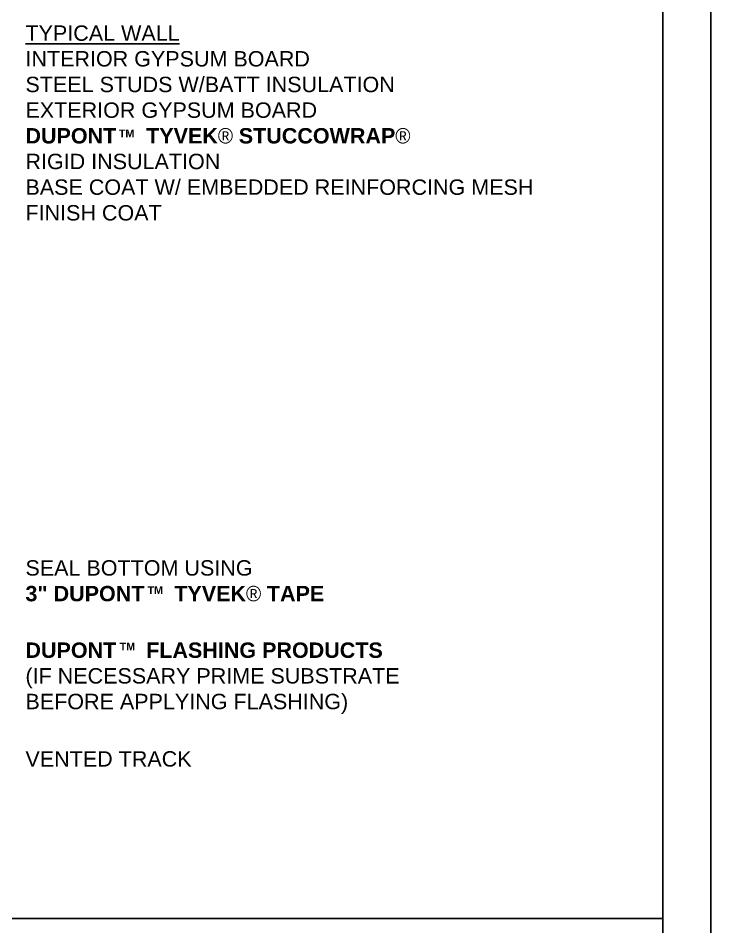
# Model space of a CAD drawing. Extents: x -129 to 6, y -4 to 100.
# Drawn here: x -15.38 to 6.21, y 31.93 to 60.26 of the extents above; entities that cross this region are included whole.
import ezdxf

# ---------------------------------------------------------------- set-up
doc = ezdxf.new("R2010")
doc.units = 0
doc.header["$LTSCALE"] = 1.5
doc.header["$MEASUREMENT"] = 0
doc.layers.get('DEFPOINTS').update_dxf_attribs({"linetype": 'CONTINUOUS'})
for name, color, linetype in [('TEXT', 7, 'CONTINUOUS'), ('TITLE', 7, 'CONTINUOUS'), ('W', 7, 'CONTINUOUS')]:
    doc.layers.add(name, color=color, linetype=linetype)
doc.styles.add('DETAILS', font='sanss___.ttf', dxfattribs={"height": 1})

msp = doc.modelspace()

# ---------------------------------------------------------------- linework, layer by layer
at = {"layer": 'DEFPOINTS'}
msp.add_line((6.209, 62.19), (6.209, -3.81), dxfattribs=at)
at = {"layer": 'TITLE', "linetype": 'CONTINUOUS'}
msp.add_line((4.709, 32.19), (-43.291, 32.19), dxfattribs=at)
at = {"layer": 'W'}
msp.add_lwpolyline([(-43.291, 60.69), (4.709, 60.69), (4.709, -2.31), (-43.291, -2.31)], close=True, dxfattribs=at)

# ---------------------------------------------------------------- texts
at = {"layer": 'TEXT', "char_height": 0.48, "attachment_point": 1, "style": 'DETAILS'}
for s, insert, width in [('{\\fArial|b0|i0|c0|p34;\\LTYPICAL WALL\\P}INTERIOR GYPSUM BOARD\\PSTEEL STUDS W/BATT INSULATION\\PEXTERIOR GYPSUM BOARD\\P{\\fSansSerif|b1|i0|c2|p2;DUPONT     TYVEK\\fSymbol|b0|i0|c2|p18;â \\fSansSerif|b1|i0|c2|p2;STUCCOWRAP\\fSymbol|b0|i0|c2|p18;â}\\PRIGID INSULATION\\PBASE COAT W/ EMBEDDED REINFORCING MESH FINISH COAT', (-15.153, 60.032), 17.52022), ('SEAL BOTTOM USING \\P{\\fSansSerif|b1|i0|c2|p2;3" DUPONT     TYVEK\\fSymbol|b0|i0|c2|p18;â \\fSansSerif|b1|i0|c2|p2;TAPE}', (-15.153, 43.361), 10.15656), ('{\\fArial|b1|i0|c0|p34;DUPONT     FLASHING PRODUCTS\\fSymbol|b0|i0|c2|p18; \\fSansSerif|b1|i0|c2|p2;\\P}(IF NECESSARY PRIME SUBSTRATE BEFORE APPLYING FLASHING)', (-15.153, 40.797), 13.92085), ('VENTED TRACK', (-15.153, 37.408), 17.31972)]:
    msp.add_mtext(s, dxfattribs=dict(at, insert=insert, width=width))
at = {"layer": 'TEXT', "char_height": 0.24, "attachment_point": 4, "style": 'DETAILS'}
for insert in [(-12.242, 56.665), (-11.35, 42.424), (-12.216, 40.672)]:
    msp.add_mtext('{\\fSansSerif|b1|i0|c2|p2;TM}', dxfattribs=dict(at, insert=insert))

doc.saveas('drawing.dxf')
